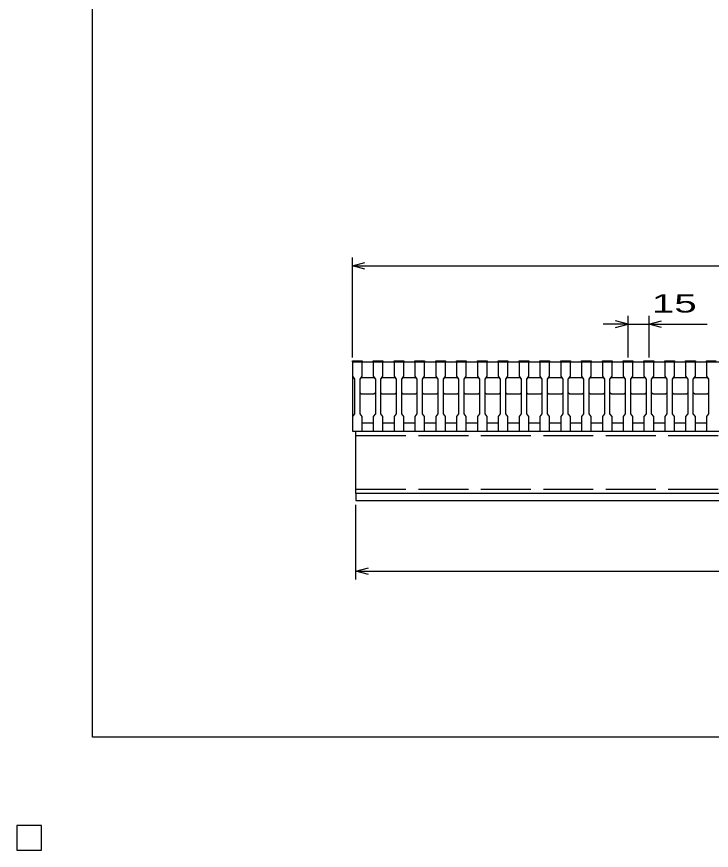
# Model space of a CAD drawing. Units: millimetres, scale not verified. Extents: x -1092 to 1039, y -770 to 632.
# Drawn here: x -1092 to -592, y -770 to -169 of the extents above; entities that cross this region are included whole.
import ezdxf
from ezdxf.enums import TextEntityAlignment as Align

# ---------------------------------------------------------------- set-up
doc = ezdxf.new("R2010")
doc.units = ezdxf.units.MM
doc.header["$LTSCALE"] = 6
doc.linetypes.add('DASHED', pattern=[7.5, 6, -1.5])
for name, color, linetype, lineweight in [('0_2', 150, 'Continuous', 25), ('16', 3, 'Continuous', 25), ('22', 4, 'Continuous', 25), ('24', 2, 'Continuous', 25), ('32', 4, 'Continuous', 25)]:
    doc.layers.add(name, color=color, linetype=linetype, lineweight=lineweight)
doc.styles.add('ベクトル', font='')
doc.styles.get('ベクトル').set_extended_font_data('ベクトル')

msp = doc.modelspace()

# ---------------------------------------------------------------- linework, layer by layer
at = {"layer": '0_2'}
for p, q in [((-1037.4, -687.9), (-1037.4, 632.1)), ((1038.6, -687.9), (-1037.4, -687.9)), ((-1074, -751.5), (-1092, -751.5)), ((-1092, -751.5), (-1092, -769.5)), ((-1074, -751.5), (-1092, -751.5)), ((-1092, -751.5), (-1092, -769.5)), ((-1074, -751.5), (-1092, -751.5)), ((-1092, -751.5), (-1092, -769.5)), ((-1074, -751.5), (-1092, -751.5)), ((-1092, -751.5), (-1092, -769.5)), ((-1074, -751.5), (-1092, -751.5)), ((-1092, -751.5), (-1092, -769.5)), ((-1074, -769.5), (-1074, -751.5)), ((-1074, -769.5), (-1074, -751.5)), ((-1074, -769.5), (-1074, -751.5)), ((-1074, -769.5), (-1074, -751.5)), ((-1074, -769.5), (-1074, -751.5)), ((-1092, -769.5), (-1074, -769.5)), ((-1092, -769.5), (-1074, -769.5)), ((-1092, -769.5), (-1074, -769.5)), ((-1092, -769.5), (-1074, -769.5)), ((-1092, -769.5), (-1074, -769.5))]:
    msp.add_line(p, q, dxfattribs=at)
at = {"layer": '16'}
for p, q in [((-850.151, -417.542), (-850.151, -416.842)), ((-850.151, -416.842), (-843.151, -416.842)), ((-850.151, -417.542), (-850.151, -428.042)), ((-843.151, -417.542), (-850.151, -417.542)), ((-850.151, -417.542), (-850.151, -461.542)), ((-850.151, -417.542), (-260.15, -417.542)), ((-843.151, -416.842), (-843.151, -417.542)), ((-843.151, -428.042), (-843.151, -417.542)), ((-835.151, -417.542), (-835.151, -416.842)), ((-835.151, -416.842), (-828.151, -416.842)), ((-835.151, -417.542), (-835.151, -428.042)), ((-828.151, -417.542), (-835.151, -417.542)), ((-828.151, -416.842), (-828.151, -417.542)), ((-828.151, -428.042), (-828.151, -417.542)), ((-820.151, -417.542), (-820.151, -416.842)), ((-820.151, -416.842), (-813.151, -416.842)), ((-820.151, -417.542), (-820.151, -428.042)), ((-813.151, -417.542), (-820.151, -417.542)), ((-813.151, -416.842), (-813.151, -417.542)), ((-813.151, -428.042), (-813.151, -417.542)), ((-805.151, -417.542), (-805.151, -416.842)), ((-805.151, -416.842), (-798.151, -416.842)), ((-805.151, -417.542), (-805.151, -428.042)), ((-798.151, -417.542), (-805.151, -417.542)), ((-798.151, -416.842), (-798.151, -417.542)), ((-798.151, -428.042), (-798.151, -417.542)), ((-790.151, -417.542), (-790.151, -416.842)), ((-790.151, -416.842), (-783.151, -416.842)), ((-790.151, -417.542), (-790.151, -428.042)), ((-783.151, -417.542), (-790.151, -417.542)), ((-783.151, -416.842), (-783.151, -417.542)), ((-783.151, -428.042), (-783.151, -417.542)), ((-775.151, -417.542), (-775.151, -416.842)), ((-775.151, -416.842), (-768.151, -416.842)), ((-775.151, -417.542), (-775.151, -428.042)), ((-768.151, -417.542), (-775.151, -417.542)), ((-768.151, -416.842), (-768.151, -417.542)), ((-768.151, -428.042), (-768.151, -417.542)), ((-760.151, -417.542), (-760.151, -416.842)), ((-760.151, -416.842), (-753.151, -416.842)), ((-760.151, -417.542), (-760.151, -428.042)), ((-753.151, -417.542), (-760.151, -417.542)), ((-753.151, -416.842), (-753.151, -417.542)), ((-753.151, -428.042), (-753.151, -417.542)), ((-745.151, -417.542), (-745.151, -416.842)), ((-745.151, -416.842), (-738.151, -416.842)), ((-745.151, -417.542), (-745.151, -428.042)), ((-738.151, -417.542), (-745.151, -417.542)), ((-738.151, -416.842), (-738.151, -417.542)), ((-738.151, -428.042), (-738.151, -417.542)), ((-730.151, -417.542), (-730.151, -416.842)), ((-730.151, -416.842), (-723.151, -416.842)), ((-730.151, -417.542), (-730.151, -428.042)), ((-723.151, -417.542), (-730.151, -417.542)), ((-723.151, -416.842), (-723.151, -417.542)), ((-723.151, -428.042), (-723.151, -417.542)), ((-715.151, -417.542), (-715.151, -416.842)), ((-715.151, -416.842), (-708.151, -416.842)), ((-715.151, -417.542), (-715.151, -428.042)), ((-708.151, -417.542), (-715.151, -417.542)), ((-708.151, -416.842), (-708.151, -417.542)), ((-708.151, -428.042), (-708.151, -417.542)), ((-700.151, -417.542), (-700.151, -416.842)), ((-700.151, -416.842), (-693.151, -416.842)), ((-700.151, -417.542), (-700.151, -428.042)), ((-693.151, -417.542), (-700.151, -417.542)), ((-693.151, -416.842), (-693.151, -417.542)), ((-693.151, -428.042), (-693.151, -417.542)), ((-685.151, -417.542), (-685.151, -416.842)), ((-685.151, -416.842), (-678.151, -416.842)), ((-685.151, -417.542), (-685.151, -428.042)), ((-678.151, -417.542), (-685.151, -417.542)), ((-678.151, -416.842), (-678.151, -417.542)), ((-678.151, -428.042), (-678.151, -417.542)), ((-670.151, -417.542), (-670.151, -416.842)), ((-670.151, -416.842), (-663.151, -416.842)), ((-670.151, -417.542), (-670.151, -428.042)), ((-663.151, -417.542), (-670.151, -417.542)), ((-663.151, -416.842), (-663.151, -417.542)), ((-663.151, -428.042), (-663.151, -417.542)), ((-655.15, -417.542), (-655.15, -416.842)), ((-655.15, -416.842), (-648.15, -416.842)), ((-655.15, -417.542), (-655.15, -428.042)), ((-648.15, -417.542), (-655.15, -417.542)), ((-648.15, -416.842), (-648.15, -417.542)), ((-648.15, -428.042), (-648.15, -417.542)), ((-640.15, -417.542), (-640.15, -416.842)), ((-640.15, -416.842), (-633.15, -416.842)), ((-640.15, -417.542), (-640.15, -428.042)), ((-633.15, -417.542), (-640.15, -417.542)), ((-633.15, -416.842), (-633.15, -417.542)), ((-633.15, -428.042), (-633.15, -417.542)), ((-625.15, -417.542), (-625.15, -416.842)), ((-625.15, -416.842), (-618.15, -416.842)), ((-625.15, -417.542), (-625.15, -428.042)), ((-618.15, -417.542), (-625.15, -417.542)), ((-618.15, -416.842), (-618.15, -417.542)), ((-618.15, -428.042), (-618.15, -417.542)), ((-610.15, -417.542), (-610.15, -416.842)), ((-610.15, -416.842), (-603.15, -416.842)), ((-610.15, -417.542), (-610.15, -428.042)), ((-603.15, -417.542), (-610.15, -417.542)), ((-603.15, -416.842), (-603.15, -417.542)), ((-603.15, -428.042), (-603.15, -417.542)), ((-595.15, -417.542), (-595.15, -416.842)), ((-595.15, -416.842), (-588.15, -416.842)), ((-595.15, -417.542), (-595.15, -428.042)), ((-588.15, -417.542), (-595.15, -417.542)), ((-850.151, -428.042), (-848.651, -430.042)), ((-848.651, -430.042), (-848.651, -455.042)), ((-844.651, -430.042), (-843.151, -428.042)), ((-844.651, -430.042), (-843.651, -429.042)), ((-844.651, -455.042), (-844.651, -430.042)), ((-843.651, -429.042), (-834.651, -429.042)), ((-835.151, -428.042), (-833.651, -430.042)), ((-834.651, -429.042), (-833.651, -430.042)), ((-833.651, -430.042), (-833.651, -455.042)), ((-829.651, -430.042), (-828.151, -428.042)), ((-829.651, -430.042), (-828.651, -429.042)), ((-829.651, -455.042), (-829.651, -430.042)), ((-828.651, -429.042), (-819.651, -429.042)), ((-820.151, -428.042), (-818.651, -430.042)), ((-819.651, -429.042), (-818.651, -430.042)), ((-818.651, -430.042), (-818.651, -455.042)), ((-814.651, -430.042), (-813.151, -428.042)), ((-814.651, -430.042), (-813.651, -429.042)), ((-814.651, -455.042), (-814.651, -430.042)), ((-813.651, -429.042), (-804.651, -429.042)), ((-805.151, -428.042), (-803.651, -430.042)), ((-804.651, -429.042), (-803.651, -430.042)), ((-803.651, -430.042), (-803.651, -455.042)), ((-799.651, -430.042), (-798.151, -428.042)), ((-799.651, -430.042), (-798.651, -429.042)), ((-799.651, -455.042), (-799.651, -430.042)), ((-798.651, -429.042), (-789.651, -429.042)), ((-790.151, -428.042), (-788.651, -430.042)), ((-789.651, -429.042), (-788.651, -430.042)), ((-788.651, -430.042), (-788.651, -455.042)), ((-784.651, -430.042), (-783.151, -428.042)), ((-784.651, -430.042), (-783.651, -429.042)), ((-784.651, -455.042), (-784.651, -430.042)), ((-783.651, -429.042), (-774.651, -429.042)), ((-775.151, -428.042), (-773.651, -430.042)), ((-774.651, -429.042), (-773.651, -430.042)), ((-773.651, -430.042), (-773.651, -455.042)), ((-769.651, -430.042), (-768.151, -428.042)), ((-769.651, -430.042), (-768.651, -429.042)), ((-769.651, -455.042), (-769.651, -430.042)), ((-768.651, -429.042), (-759.651, -429.042)), ((-760.151, -428.042), (-758.651, -430.042)), ((-759.651, -429.042), (-758.651, -430.042)), ((-758.651, -430.042), (-758.651, -455.042)), ((-754.651, -430.042), (-753.151, -428.042)), ((-754.651, -430.042), (-753.651, -429.042)), ((-754.651, -455.042), (-754.651, -430.042)), ((-753.651, -429.042), (-744.651, -429.042)), ((-745.151, -428.042), (-743.651, -430.042)), ((-744.651, -429.042), (-743.651, -430.042)), ((-743.651, -430.042), (-743.651, -455.042)), ((-739.651, -430.042), (-738.151, -428.042)), ((-739.651, -430.042), (-738.651, -429.042)), ((-739.651, -455.042), (-739.651, -430.042)), ((-738.651, -429.042), (-729.651, -429.042)), ((-730.151, -428.042), (-728.651, -430.042)), ((-729.651, -429.042), (-728.651, -430.042)), ((-728.651, -430.042), (-728.651, -455.042)), ((-724.651, -430.042), (-723.151, -428.042)), ((-724.651, -430.042), (-723.651, -429.042)), ((-724.651, -455.042), (-724.651, -430.042)), ((-723.651, -429.042), (-714.651, -429.042)), ((-715.151, -428.042), (-713.651, -430.042)), ((-714.651, -429.042), (-713.651, -430.042)), ((-713.651, -430.042), (-713.651, -455.042)), ((-709.651, -430.042), (-708.151, -428.042)), ((-709.651, -430.042), (-708.651, -429.042)), ((-709.651, -455.042), (-709.651, -430.042)), ((-708.651, -429.042), (-699.651, -429.042)), ((-700.151, -428.042), (-698.651, -430.042)), ((-699.651, -429.042), (-698.651, -430.042)), ((-698.651, -430.042), (-698.651, -455.042)), ((-694.651, -430.042), (-693.151, -428.042)), ((-694.651, -430.042), (-693.651, -429.042)), ((-694.651, -455.042), (-694.651, -430.042)), ((-693.651, -429.042), (-684.651, -429.042)), ((-685.151, -428.042), (-683.651, -430.042)), ((-684.651, -429.042), (-683.651, -430.042)), ((-683.651, -430.042), (-683.651, -455.042)), ((-679.651, -430.042), (-678.151, -428.042)), ((-679.651, -430.042), (-678.651, -429.042)), ((-679.651, -455.042), (-679.651, -430.042)), ((-678.651, -429.042), (-669.651, -429.042)), ((-670.151, -428.042), (-668.651, -430.042)), ((-669.651, -429.042), (-668.651, -430.042)), ((-668.651, -430.042), (-668.651, -455.042)), ((-664.651, -430.042), (-663.151, -428.042)), ((-664.651, -430.042), (-663.651, -429.042)), ((-664.651, -455.042), (-664.651, -430.042)), ((-663.651, -429.042), (-654.65, -429.042)), ((-655.15, -428.042), (-653.65, -430.042)), ((-654.65, -429.042), (-653.65, -430.042)), ((-653.65, -430.042), (-653.65, -455.042)), ((-649.65, -430.042), (-648.15, -428.042)), ((-649.65, -430.042), (-648.65, -429.042)), ((-649.65, -455.042), (-649.65, -430.042)), ((-648.65, -429.042), (-639.65, -429.042)), ((-640.15, -428.042), (-638.65, -430.042)), ((-639.65, -429.042), (-638.65, -430.042)), ((-638.65, -430.042), (-638.65, -455.042)), ((-634.65, -430.042), (-633.15, -428.042)), ((-634.65, -430.042), (-633.65, -429.042)), ((-634.65, -455.042), (-634.65, -430.042)), ((-633.65, -429.042), (-624.65, -429.042)), ((-625.15, -428.042), (-623.65, -430.042)), ((-624.65, -429.042), (-623.65, -430.042)), ((-623.65, -430.042), (-623.65, -455.042)), ((-619.65, -430.042), (-618.15, -428.042)), ((-619.65, -430.042), (-618.65, -429.042)), ((-619.65, -455.042), (-619.65, -430.042)), ((-618.65, -429.042), (-609.65, -429.042)), ((-610.15, -428.042), (-608.65, -430.042)), ((-609.65, -429.042), (-608.65, -430.042)), ((-608.65, -430.042), (-608.65, -455.042)), ((-604.65, -430.042), (-603.15, -428.042)), ((-604.65, -430.042), (-603.65, -429.042)), ((-604.65, -455.042), (-604.65, -430.042)), ((-603.65, -429.042), (-594.65, -429.042)), ((-595.15, -428.042), (-593.65, -430.042)), ((-594.65, -429.042), (-593.65, -430.042)), ((-593.65, -430.042), (-593.65, -455.042)), ((-843.651, -441.042), (-844.651, -440.042)), ((-834.651, -441.042), (-843.651, -441.042)), ((-833.651, -440.042), (-834.651, -441.042)), ((-828.651, -441.042), (-829.651, -440.042)), ((-819.651, -441.042), (-828.651, -441.042)), ((-818.651, -440.042), (-819.651, -441.042)), ((-813.651, -441.042), (-814.651, -440.042)), ((-804.651, -441.042), (-813.651, -441.042)), ((-803.651, -440.042), (-804.651, -441.042)), ((-798.651, -441.042), (-799.651, -440.042)), ((-789.651, -441.042), (-798.651, -441.042)), ((-788.651, -440.042), (-789.651, -441.042)), ((-783.651, -441.042), (-784.651, -440.042)), ((-774.651, -441.042), (-783.651, -441.042)), ((-773.651, -440.042), (-774.651, -441.042)), ((-768.651, -441.042), (-769.651, -440.042)), ((-759.651, -441.042), (-768.651, -441.042)), ((-758.651, -440.042), (-759.651, -441.042)), ((-753.651, -441.042), (-754.651, -440.042)), ((-744.651, -441.042), (-753.651, -441.042)), ((-743.651, -440.042), (-744.651, -441.042)), ((-738.651, -441.042), (-739.651, -440.042)), ((-729.651, -441.042), (-738.651, -441.042)), ((-728.651, -440.042), (-729.651, -441.042)), ((-723.651, -441.042), (-724.651, -440.042)), ((-714.651, -441.042), (-723.651, -441.042)), ((-713.651, -440.042), (-714.651, -441.042)), ((-708.651, -441.042), (-709.651, -440.042)), ((-699.651, -441.042), (-708.651, -441.042)), ((-698.651, -440.042), (-699.651, -441.042)), ((-693.651, -441.042), (-694.651, -440.042)), ((-684.651, -441.042), (-693.651, -441.042)), ((-683.651, -440.042), (-684.651, -441.042)), ((-678.651, -441.042), (-679.651, -440.042)), ((-669.651, -441.042), (-678.651, -441.042)), ((-668.651, -440.042), (-669.651, -441.042)), ((-663.651, -441.042), (-664.651, -440.042)), ((-654.65, -441.042), (-663.651, -441.042)), ((-653.65, -440.042), (-654.65, -441.042)), ((-648.65, -441.042), (-649.65, -440.042)), ((-639.65, -441.042), (-648.65, -441.042)), ((-638.65, -440.042), (-639.65, -441.042)), ((-633.65, -441.042), (-634.65, -440.042)), ((-624.65, -441.042), (-633.65, -441.042)), ((-623.65, -440.042), (-624.65, -441.042)), ((-618.65, -441.042), (-619.65, -440.042)), ((-609.65, -441.042), (-618.65, -441.042)), ((-608.65, -440.042), (-609.65, -441.042)), ((-603.65, -441.042), (-604.65, -440.042)), ((-594.65, -441.042), (-603.65, -441.042)), ((-593.65, -440.042), (-594.65, -441.042)), ((-848.651, -455.042), (-850.151, -457.042)), ((-843.151, -457.042), (-844.651, -455.042)), ((-833.651, -455.042), (-835.151, -457.042)), ((-828.151, -457.042), (-829.651, -455.042)), ((-818.651, -455.042), (-820.151, -457.042)), ((-813.151, -457.042), (-814.651, -455.042)), ((-803.651, -455.042), (-805.151, -457.042)), ((-798.151, -457.042), (-799.651, -455.042)), ((-788.651, -455.042), (-790.151, -457.042)), ((-783.151, -457.042), (-784.651, -455.042)), ((-773.651, -455.042), (-775.151, -457.042)), ((-768.151, -457.042), (-769.651, -455.042)), ((-758.651, -455.042), (-760.151, -457.042)), ((-753.151, -457.042), (-754.651, -455.042)), ((-743.651, -455.042), (-745.151, -457.042)), ((-738.151, -457.042), (-739.651, -455.042)), ((-728.651, -455.042), (-730.151, -457.042)), ((-723.151, -457.042), (-724.651, -455.042)), ((-713.651, -455.042), (-715.151, -457.042)), ((-708.151, -457.042), (-709.651, -455.042)), ((-698.651, -455.042), (-700.151, -457.042)), ((-693.151, -457.042), (-694.651, -455.042)), ((-683.651, -455.042), (-685.151, -457.042)), ((-678.151, -457.042), (-679.651, -455.042)), ((-668.651, -455.042), (-670.151, -457.042)), ((-663.151, -457.042), (-664.651, -455.042)), ((-653.65, -455.042), (-655.15, -457.042)), ((-648.15, -457.042), (-649.65, -455.042)), ((-638.65, -455.042), (-640.15, -457.042)), ((-633.15, -457.042), (-634.65, -455.042)), ((-623.65, -455.042), (-625.15, -457.042)), ((-618.15, -457.042), (-619.65, -455.042)), ((-608.65, -455.042), (-610.15, -457.042)), ((-603.15, -457.042), (-604.65, -455.042)), ((-593.65, -455.042), (-595.15, -457.042)), ((-850.151, -457.042), (-850.151, -467.542)), ((-843.151, -467.542), (-843.151, -457.042)), ((-843.151, -461.542), (-835.151, -461.542)), ((-835.151, -457.042), (-835.151, -467.542)), ((-828.151, -467.542), (-828.151, -457.042)), ((-828.151, -461.542), (-820.151, -461.542)), ((-820.151, -457.042), (-820.151, -467.542)), ((-813.151, -467.542), (-813.151, -457.042)), ((-813.151, -461.542), (-805.151, -461.542)), ((-805.151, -457.042), (-805.151, -467.542)), ((-798.151, -467.542), (-798.151, -457.042)), ((-798.151, -461.542), (-790.151, -461.542)), ((-790.151, -457.042), (-790.151, -467.542)), ((-783.151, -467.542), (-783.151, -457.042)), ((-783.151, -461.542), (-775.151, -461.542)), ((-775.151, -457.042), (-775.151, -467.542)), ((-768.151, -467.542), (-768.151, -457.042)), ((-768.151, -461.542), (-760.151, -461.542)), ((-760.151, -457.042), (-760.151, -467.542)), ((-753.151, -467.542), (-753.151, -457.042)), ((-753.151, -461.542), (-745.151, -461.542)), ((-745.151, -457.042), (-745.151, -467.542)), ((-738.151, -467.542), (-738.151, -457.042)), ((-738.151, -461.542), (-730.151, -461.542)), ((-730.151, -457.042), (-730.151, -467.542)), ((-723.151, -467.542), (-723.151, -457.042)), ((-723.151, -461.542), (-715.151, -461.542)), ((-715.151, -457.042), (-715.151, -467.542)), ((-708.151, -467.542), (-708.151, -457.042)), ((-708.151, -461.542), (-700.151, -461.542)), ((-700.151, -457.042), (-700.151, -467.542)), ((-693.151, -467.542), (-693.151, -457.042)), ((-693.151, -461.542), (-685.151, -461.542)), ((-685.151, -457.042), (-685.151, -467.542)), ((-678.151, -467.542), (-678.151, -457.042)), ((-678.151, -461.542), (-670.151, -461.542)), ((-670.151, -457.042), (-670.151, -467.542)), ((-663.151, -467.542), (-663.151, -457.042)), ((-663.151, -461.542), (-655.15, -461.542)), ((-655.15, -457.042), (-655.15, -467.542)), ((-648.15, -467.542), (-648.15, -457.042)), ((-648.15, -461.542), (-640.15, -461.542)), ((-640.15, -457.042), (-640.15, -467.542)), ((-633.15, -467.542), (-633.15, -457.042)), ((-633.15, -461.542), (-625.15, -461.542)), ((-625.15, -457.042), (-625.15, -467.542)), ((-618.15, -467.542), (-618.15, -457.042)), ((-618.15, -461.542), (-610.15, -461.542)), ((-610.15, -457.042), (-610.15, -467.542)), ((-603.15, -467.542), (-603.15, -457.042)), ((-603.15, -461.542), (-595.15, -461.542)), ((-595.15, -457.042), (-595.15, -467.542)), ((-850.151, -467.542), (-843.151, -467.542)), ((-847.651, -467.542), (-262.65, -467.542)), ((-847.651, -512.542), (-847.651, -467.542)), ((-835.151, -467.542), (-828.151, -467.542)), ((-820.151, -467.542), (-813.151, -467.542)), ((-805.151, -467.542), (-798.151, -467.542)), ((-790.151, -467.542), (-783.151, -467.542)), ((-775.151, -467.542), (-768.151, -467.542)), ((-760.151, -467.542), (-753.151, -467.542)), ((-745.151, -467.542), (-738.151, -467.542)), ((-730.151, -467.542), (-723.151, -467.542)), ((-715.151, -467.542), (-708.151, -467.542)), ((-700.151, -467.542), (-693.151, -467.542)), ((-685.151, -467.542), (-678.151, -467.542)), ((-670.151, -467.542), (-663.151, -467.542)), ((-655.15, -467.542), (-648.15, -467.542)), ((-640.15, -467.542), (-633.15, -467.542)), ((-625.15, -467.542), (-618.15, -467.542)), ((-610.15, -467.542), (-603.15, -467.542)), ((-595.15, -467.542), (-588.15, -467.542)), ((-262.65, -512.542), (-847.651, -512.542)), ((-847.651, -512.542), (-847.651, -517.542)), ((-262.65, -512.542), (-847.651, -512.542)), ((-847.651, -517.542), (-262.65, -517.542)), ((-1074, -751.5), (-1092, -751.5)), ((-1092, -751.5), (-1092, -769.5)), ((-1074, -751.5), (-1092, -751.5)), ((-1092, -751.5), (-1092, -769.5)), ((-1074, -751.5), (-1092, -751.5)), ((-1092, -751.5), (-1092, -769.5)), ((-1074, -751.5), (-1092, -751.5)), ((-1092, -751.5), (-1092, -769.5)), ((-1074, -751.5), (-1092, -751.5)), ((-1092, -751.5), (-1092, -769.5)), ((-1074, -769.5), (-1074, -751.5)), ((-1074, -769.5), (-1074, -751.5)), ((-1074, -769.5), (-1074, -751.5)), ((-1074, -769.5), (-1074, -751.5)), ((-1074, -769.5), (-1074, -751.5)), ((-1092, -769.5), (-1074, -769.5)), ((-1092, -769.5), (-1074, -769.5)), ((-1092, -769.5), (-1074, -769.5)), ((-1092, -769.5), (-1074, -769.5)), ((-1092, -769.5), (-1074, -769.5))]:
    msp.add_line(p, q, dxfattribs=at)
at = {"layer": '16', "linetype": 'DASHED'}
for p, q in [((-847.651, -470.742), (-262.65, -470.742)), ((-847.651, -509.342), (-262.65, -509.342))]:
    msp.add_line(p, q, dxfattribs=at)
at = {"layer": '22'}
for p, q in [((-850.151, -414.542), (-850.151, -342.542)), ((-850.151, -348.542), (-841.151, -346.142)), ((-841.151, -350.942), (-850.151, -348.542)), ((-850.151, -348.542), (-260.151, -348.542)), ((-651.65, -390.542), (-660.65, -388.142)), ((-651.65, -414.542), (-651.65, -384.542)), ((-636.65, -384.542), (-636.65, -414.542)), ((-636.65, -390.542), (-627.65, -388.142)), ((-651.65, -390.542), (-669.651, -390.542)), ((-660.65, -392.942), (-651.65, -390.542)), ((-651.65, -390.542), (-636.65, -390.542)), ((-627.65, -392.942), (-636.65, -390.542)), ((-636.65, -390.542), (-594.65, -390.542)), ((-847.651, -574.542), (-847.651, -520.542)), ((-847.651, -568.542), (-838.651, -566.142)), ((-838.651, -570.942), (-847.651, -568.542)), ((-847.651, -568.542), (-262.65, -568.542))]:
    msp.add_line(p, q, dxfattribs=at)
at = {"layer": '22', "color": 2}
for p, q in [((-1074, -751.5), (-1092, -751.5)), ((-1092, -751.5), (-1092, -769.5)), ((-1074, -751.5), (-1092, -751.5)), ((-1092, -751.5), (-1092, -769.5)), ((-1074, -751.5), (-1092, -751.5)), ((-1092, -751.5), (-1092, -769.5)), ((-1074, -769.5), (-1074, -751.5)), ((-1074, -769.5), (-1074, -751.5)), ((-1074, -769.5), (-1074, -751.5)), ((-1092, -769.5), (-1074, -769.5)), ((-1092, -769.5), (-1074, -769.5)), ((-1092, -769.5), (-1074, -769.5))]:
    msp.add_line(p, q, dxfattribs=at)
at = {"layer": '24', "color": 4}
for p, q in [((-1074, -751.5), (-1092, -751.5)), ((-1092, -751.5), (-1092, -769.5)), ((-1074, -751.5), (-1092, -751.5)), ((-1092, -751.5), (-1092, -769.5)), ((-1074, -751.5), (-1092, -751.5)), ((-1092, -751.5), (-1092, -769.5)), ((-1074, -769.5), (-1074, -751.5)), ((-1074, -769.5), (-1074, -751.5)), ((-1074, -769.5), (-1074, -751.5)), ((-1092, -769.5), (-1074, -769.5)), ((-1092, -769.5), (-1074, -769.5)), ((-1092, -769.5), (-1074, -769.5))]:
    msp.add_line(p, q, dxfattribs=at)
at = {"layer": '32'}
for p, q in [((-1074, -751.5), (-1092, -751.5)), ((-1092, -751.5), (-1092, -769.5)), ((-1074, -751.5), (-1092, -751.5)), ((-1092, -751.5), (-1092, -769.5)), ((-1074, -751.5), (-1092, -751.5)), ((-1092, -751.5), (-1092, -769.5)), ((-1074, -751.5), (-1092, -751.5)), ((-1092, -751.5), (-1092, -769.5)), ((-1074, -751.5), (-1092, -751.5)), ((-1092, -751.5), (-1092, -769.5)), ((-1074, -769.5), (-1074, -751.5)), ((-1074, -769.5), (-1074, -751.5)), ((-1074, -769.5), (-1074, -751.5)), ((-1074, -769.5), (-1074, -751.5)), ((-1074, -769.5), (-1074, -751.5)), ((-1092, -769.5), (-1074, -769.5)), ((-1092, -769.5), (-1074, -769.5)), ((-1092, -769.5), (-1074, -769.5)), ((-1092, -769.5), (-1074, -769.5)), ((-1092, -769.5), (-1074, -769.5))]:
    msp.add_line(p, q, dxfattribs=at)

# ---------------------------------------------------------------- texts
at = {"layer": '22', "color": 2, "style": 'ベクトル', "width": 1.65}
msp.add_text(' 15 ', height=13.2, dxfattribs=at).set_placement((-642.65, -375.542), align=Align.MIDDLE_LEFT)

doc.saveas('drawing.dxf')
